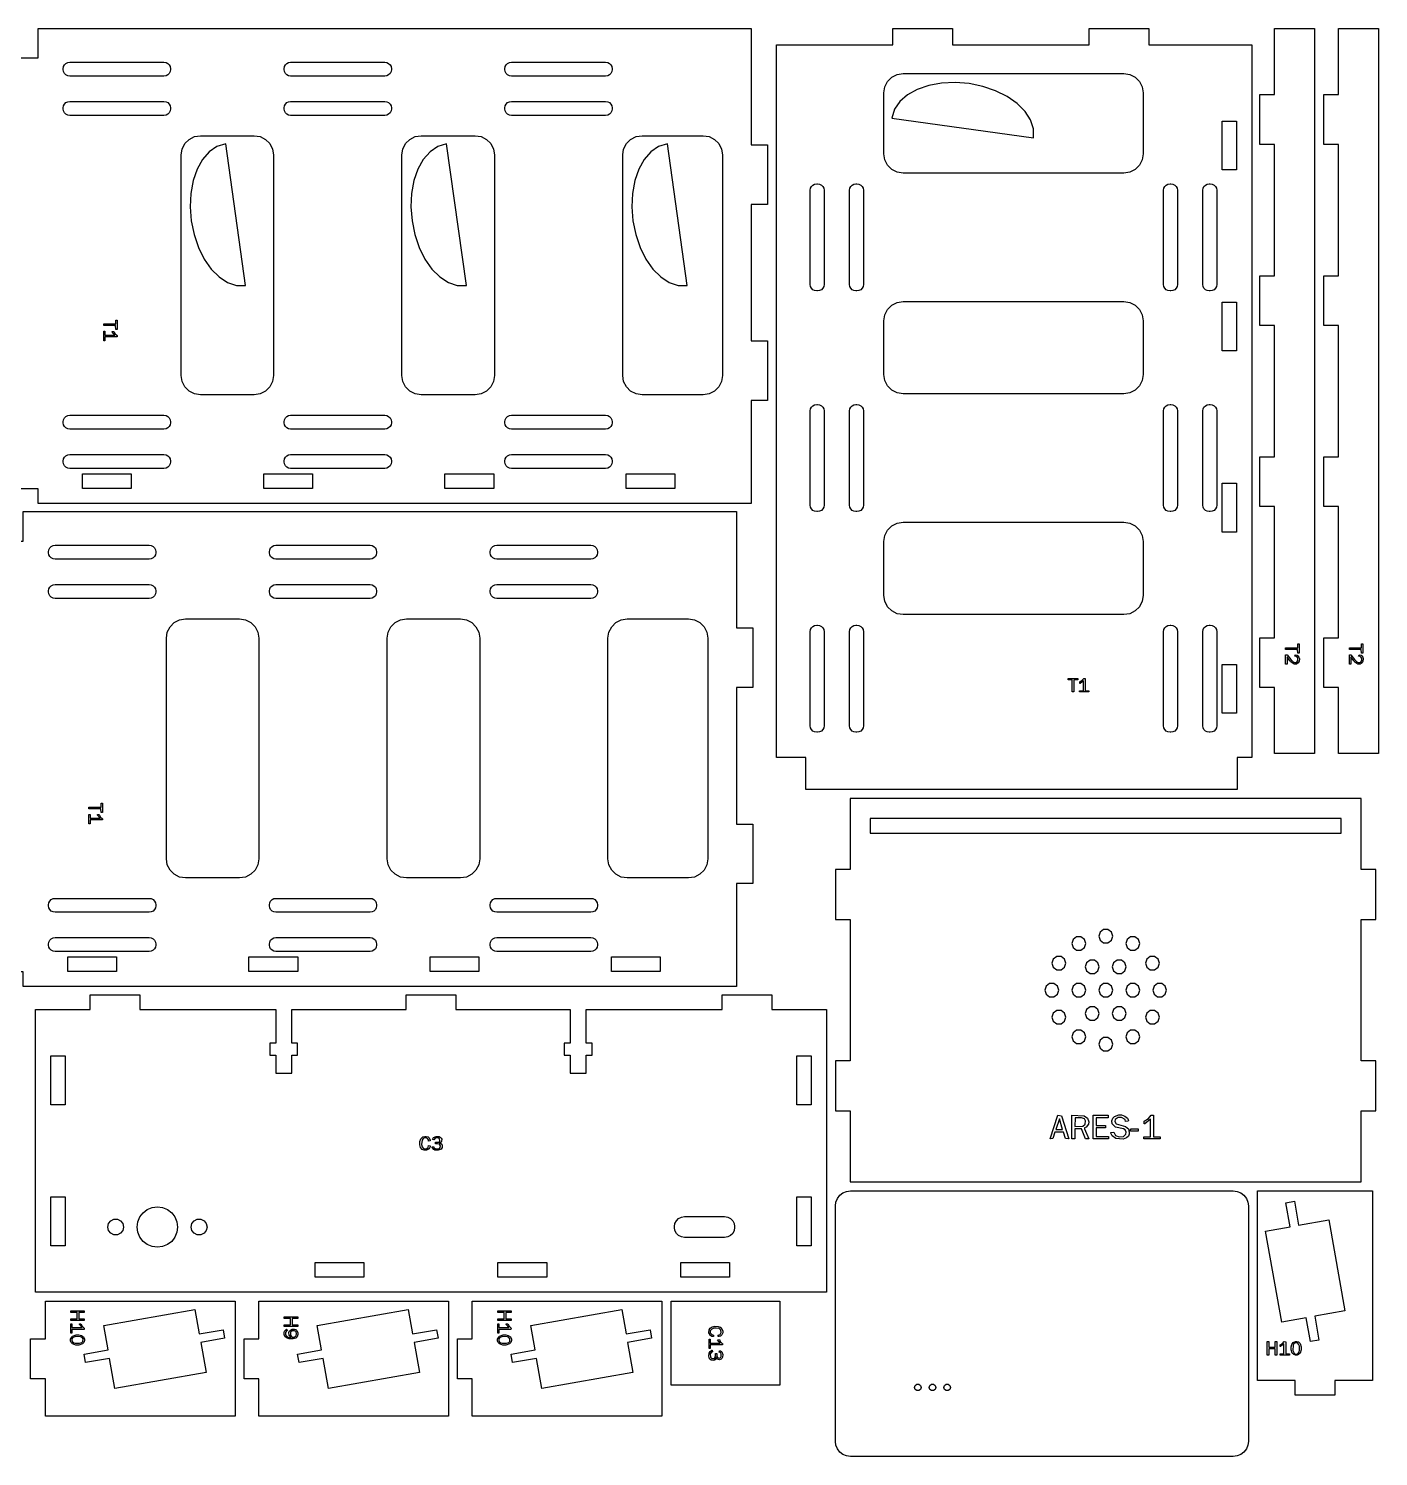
# Model space of a CAD drawing. Header units: millimetres. Extents: x 3 to 440, y 6 to 297.
# Drawn here: x 164.6 to 439.6, y 5.8 to 297 of the extents above; entities that cross this region are included whole.
import ezdxf

# ---------------------------------------------------------------- set-up
doc = ezdxf.new("R2010")
doc.units = ezdxf.units.MM
doc.layers.add('CUT', color=1, linetype='CONTINUOUS')
doc.layers.add('ENGRAVE', color=7, linetype='CONTINUOUS')

msp = doc.modelspace()

# ---------------------------------------------------------------- linework, layer by layer
at = {"layer": 'CUT'}
for points in [[(166.5, 200.15), (166.5, 203.15), (160, 203.15), (160, 291), (166.5, 291), (166.5, 297), (311.85, 297), (311.85, 273.3), (315.15, 273.3), (315.15, 261.15), (311.85, 261.15), (311.85, 233.3), (315.15, 233.3), (315.15, 221.15), (311.85, 221.15), (311.85, 200.15)], [(413.85, 148.35), (410.85, 148.35), (410.85, 141.85), (323, 141.85), (323, 148.35), (317, 148.35), (317, 293.7), (340.7, 293.7), (340.7, 297), (352.85, 297), (352.85, 293.7), (380.7, 293.7), (380.7, 297), (392.85, 297), (392.85, 293.7), (413.85, 293.7)], [(418.5, 149.15), (418.5, 162.612), (415.5, 162.612), (415.5, 172.762), (418.5, 172.762), (418.5, 199.537), (415.5, 199.537), (415.5, 209.688), (418.5, 209.688), (418.5, 236.462), (415.5, 236.462), (415.5, 246.613), (418.5, 246.613), (418.5, 273.387), (415.5, 273.387), (415.5, 283.537), (418.5, 283.537), (418.5, 297), (426.65, 297), (426.65, 149.15)], [(431.5, 149.15), (431.5, 162.612), (428.5, 162.612), (428.5, 172.762), (431.5, 172.762), (431.5, 199.537), (428.5, 199.537), (428.5, 209.688), (431.5, 209.688), (431.5, 236.462), (428.5, 236.462), (428.5, 246.613), (431.5, 246.613), (431.5, 273.387), (428.5, 273.387), (428.5, 283.537), (431.5, 283.537), (431.5, 297), (439.65, 297), (439.65, 149.15)], [(192.169, 290.15), (192.584, 290.084), (192.953, 289.896), (193.246, 289.603), (193.434, 289.234), (193.5, 288.819), (193.5, 288.631), (193.434, 288.216), (193.246, 287.847), (192.953, 287.554), (192.584, 287.366), (192.169, 287.3), (172.981, 287.3), (172.566, 287.366), (172.197, 287.554), (171.904, 287.847), (171.716, 288.216), (171.65, 288.631), (171.65, 288.819), (171.716, 289.234), (171.904, 289.603), (172.197, 289.896), (172.566, 290.084), (172.981, 290.15)], [(237.169, 290.15), (237.584, 290.084), (237.953, 289.896), (238.246, 289.603), (238.434, 289.234), (238.5, 288.819), (238.5, 288.631), (238.434, 288.216), (238.246, 287.847), (237.953, 287.554), (237.584, 287.366), (237.169, 287.3), (217.981, 287.3), (217.566, 287.366), (217.197, 287.554), (216.904, 287.847), (216.716, 288.216), (216.65, 288.631), (216.65, 288.819), (216.716, 289.234), (216.904, 289.603), (217.197, 289.896), (217.566, 290.084), (217.981, 290.15)], [(282.169, 290.15), (282.584, 290.084), (282.953, 289.896), (283.246, 289.603), (283.434, 289.234), (283.5, 288.819), (283.5, 288.631), (283.434, 288.216), (283.246, 287.847), (282.953, 287.554), (282.584, 287.366), (282.169, 287.3), (262.981, 287.3), (262.566, 287.366), (262.197, 287.554), (261.904, 287.847), (261.716, 288.216), (261.65, 288.631), (261.65, 288.819), (261.716, 289.234), (261.904, 289.603), (262.197, 289.896), (262.566, 290.084), (262.981, 290.15)], [(338.85, 283.919), (339.043, 285.138), (339.6, 286.232), (340.468, 287.1), (341.562, 287.657), (342.781, 287.85), (387.769, 287.85), (388.988, 287.657), (390.082, 287.1), (390.95, 286.232), (391.507, 285.138), (391.7, 283.919), (391.7, 271.431), (391.507, 270.212), (390.95, 269.118), (390.082, 268.25), (388.988, 267.693), (387.769, 267.5), (342.781, 267.5), (341.562, 267.693), (340.468, 268.25), (339.6, 269.118), (339.043, 270.212), (338.85, 271.431)], [(369.392, 274.695), (369.358, 276.57), (368.769, 278.375), (367.649, 280.115), (366.043, 281.725), (364.012, 283.145), (361.636, 284.322), (359.004, 285.21), (356.218, 285.777), (353.383, 286), (350.609, 285.872), (348, 285.396), (345.657, 284.59), (343.669, 283.485), (342.113, 282.121), (341.049, 280.548), (340.5, 278.756)], [(192.169, 282.15), (192.584, 282.084), (192.953, 281.896), (193.246, 281.603), (193.434, 281.234), (193.5, 280.819), (193.5, 280.631), (193.434, 280.216), (193.246, 279.847), (192.953, 279.554), (192.584, 279.366), (192.169, 279.3), (172.981, 279.3), (172.566, 279.366), (172.197, 279.554), (171.904, 279.847), (171.716, 280.216), (171.65, 280.631), (171.65, 280.819), (171.716, 281.234), (171.904, 281.603), (172.197, 281.896), (172.566, 282.084), (172.981, 282.15)], [(237.169, 282.15), (237.584, 282.084), (237.953, 281.896), (238.246, 281.603), (238.434, 281.234), (238.5, 280.819), (238.5, 280.631), (238.434, 280.216), (238.246, 279.847), (237.953, 279.554), (237.584, 279.366), (237.169, 279.3), (217.981, 279.3), (217.566, 279.366), (217.197, 279.554), (216.904, 279.847), (216.716, 280.216), (216.65, 280.631), (216.65, 280.819), (216.716, 281.234), (216.904, 281.603), (217.197, 281.896), (217.566, 282.084), (217.981, 282.15)], [(282.169, 282.15), (282.584, 282.084), (282.953, 281.896), (283.246, 281.603), (283.434, 281.234), (283.5, 280.819), (283.5, 280.631), (283.434, 280.216), (283.246, 279.847), (282.953, 279.554), (282.584, 279.366), (282.169, 279.3), (262.981, 279.3), (262.566, 279.366), (262.197, 279.554), (261.904, 279.847), (261.716, 280.216), (261.65, 280.631), (261.65, 280.819), (261.716, 281.234), (261.904, 281.603), (262.197, 281.896), (262.566, 282.084), (262.981, 282.15)], [(410.75, 268.188), (407.8, 268.188), (407.8, 278.137), (410.75, 278.137)], [(210.569, 275.15), (211.788, 274.957), (212.882, 274.4), (213.75, 273.532), (214.307, 272.438), (214.5, 271.219), (214.5, 226.231), (214.307, 225.012), (213.75, 223.918), (212.882, 223.05), (211.788, 222.493), (210.569, 222.3), (199.581, 222.3), (198.362, 222.493), (197.268, 223.05), (196.4, 223.918), (195.843, 225.012), (195.65, 226.231), (195.65, 271.219), (195.843, 272.438), (196.4, 273.532), (197.268, 274.4), (198.362, 274.957), (199.581, 275.15)], [(255.569, 275.15), (256.788, 274.957), (257.882, 274.4), (258.75, 273.532), (259.307, 272.438), (259.5, 271.219), (259.5, 226.231), (259.307, 225.012), (258.75, 223.918), (257.882, 223.05), (256.788, 222.493), (255.569, 222.3), (244.581, 222.3), (243.362, 222.493), (242.268, 223.05), (241.4, 223.918), (240.843, 225.012), (240.65, 226.231), (240.65, 271.219), (240.843, 272.438), (241.4, 273.532), (242.268, 274.4), (243.362, 274.957), (244.581, 275.15)], [(302.069, 275.15), (303.288, 274.957), (304.382, 274.4), (305.25, 273.532), (305.807, 272.438), (306, 271.219), (306, 226.231), (305.807, 225.012), (305.25, 223.918), (304.382, 223.05), (303.288, 222.493), (302.069, 222.3), (289.581, 222.3), (288.362, 222.493), (287.268, 223.05), (286.4, 223.918), (285.843, 225.012), (285.65, 226.231), (285.65, 271.219), (285.843, 272.438), (286.4, 273.532), (287.268, 274.4), (288.362, 274.957), (289.581, 275.15)], [(204.744, 273.5), (202.952, 272.951), (201.379, 271.887), (200.015, 270.331), (198.91, 268.343), (198.104, 266), (197.628, 263.391), (197.5, 260.617), (197.723, 257.782), (198.29, 254.996), (199.178, 252.364), (200.355, 249.988), (201.775, 247.957), (203.385, 246.351), (205.125, 245.231), (206.93, 244.642), (208.805, 244.608)], [(249.744, 273.5), (247.952, 272.951), (246.379, 271.887), (245.015, 270.331), (243.91, 268.343), (243.104, 266), (242.628, 263.391), (242.5, 260.617), (242.723, 257.782), (243.29, 254.996), (244.178, 252.364), (245.355, 249.988), (246.775, 247.957), (248.385, 246.351), (250.125, 245.231), (251.93, 244.642), (253.805, 244.608)], [(294.744, 273.5), (292.952, 272.951), (291.379, 271.887), (290.015, 270.331), (288.91, 268.343), (288.104, 266), (287.628, 263.391), (287.5, 260.617), (287.723, 257.782), (288.29, 254.996), (289.178, 252.364), (290.355, 249.988), (291.775, 247.957), (293.385, 246.351), (295.125, 245.231), (296.93, 244.642), (298.805, 244.608)], [(323.85, 264.019), (323.916, 264.434), (324.104, 264.803), (324.397, 265.096), (324.766, 265.284), (325.181, 265.35), (325.369, 265.35), (325.784, 265.284), (326.153, 265.096), (326.446, 264.803), (326.634, 264.434), (326.7, 264.019), (326.7, 244.831), (326.634, 244.416), (326.446, 244.047), (326.153, 243.754), (325.784, 243.566), (325.369, 243.5), (325.181, 243.5), (324.766, 243.566), (324.397, 243.754), (324.104, 244.047), (323.916, 244.416), (323.85, 244.831)], [(331.85, 264.019), (331.916, 264.434), (332.104, 264.803), (332.397, 265.096), (332.766, 265.284), (333.181, 265.35), (333.369, 265.35), (333.784, 265.284), (334.153, 265.096), (334.446, 264.803), (334.634, 264.434), (334.7, 264.019), (334.7, 244.831), (334.634, 244.416), (334.446, 244.047), (334.153, 243.754), (333.784, 243.566), (333.369, 243.5), (333.181, 243.5), (332.766, 243.566), (332.397, 243.754), (332.104, 244.047), (331.916, 244.416), (331.85, 244.831)], [(395.85, 264.019), (395.916, 264.434), (396.104, 264.803), (396.397, 265.096), (396.766, 265.284), (397.181, 265.35), (397.369, 265.35), (397.784, 265.284), (398.153, 265.096), (398.446, 264.803), (398.634, 264.434), (398.7, 264.019), (398.7, 244.831), (398.634, 244.416), (398.446, 244.047), (398.153, 243.754), (397.784, 243.566), (397.369, 243.5), (397.181, 243.5), (396.766, 243.566), (396.397, 243.754), (396.104, 244.047), (395.916, 244.416), (395.85, 244.831)], [(403.85, 264.019), (403.916, 264.434), (404.104, 264.803), (404.397, 265.096), (404.766, 265.284), (405.181, 265.35), (405.369, 265.35), (405.784, 265.284), (406.153, 265.096), (406.446, 264.803), (406.634, 264.434), (406.7, 264.019), (406.7, 244.831), (406.634, 244.416), (406.446, 244.047), (406.153, 243.754), (405.784, 243.566), (405.369, 243.5), (405.181, 243.5), (404.766, 243.566), (404.397, 243.754), (404.104, 244.047), (403.916, 244.416), (403.85, 244.831)], [(338.85, 237.419), (339.043, 238.638), (339.6, 239.732), (340.468, 240.6), (341.562, 241.157), (342.781, 241.35), (387.769, 241.35), (388.988, 241.157), (390.082, 240.6), (390.95, 239.732), (391.507, 238.638), (391.7, 237.419), (391.7, 226.431), (391.507, 225.212), (390.95, 224.118), (390.082, 223.25), (388.988, 222.693), (387.769, 222.5), (342.781, 222.5), (341.562, 222.693), (340.468, 223.25), (339.6, 224.118), (339.043, 225.212), (338.85, 226.431)], [(410.75, 231.262), (407.8, 231.262), (407.8, 241.213), (410.75, 241.213)], [(323.85, 219.019), (323.916, 219.434), (324.104, 219.803), (324.397, 220.096), (324.766, 220.284), (325.181, 220.35), (325.369, 220.35), (325.784, 220.284), (326.153, 220.096), (326.446, 219.803), (326.634, 219.434), (326.7, 219.019), (326.7, 199.831), (326.634, 199.416), (326.446, 199.047), (326.153, 198.754), (325.784, 198.566), (325.369, 198.5), (325.181, 198.5), (324.766, 198.566), (324.397, 198.754), (324.104, 199.047), (323.916, 199.416), (323.85, 199.831)], [(331.85, 219.019), (331.916, 219.434), (332.104, 219.803), (332.397, 220.096), (332.766, 220.284), (333.181, 220.35), (333.369, 220.35), (333.784, 220.284), (334.153, 220.096), (334.446, 219.803), (334.634, 219.434), (334.7, 219.019), (334.7, 199.831), (334.634, 199.416), (334.446, 199.047), (334.153, 198.754), (333.784, 198.566), (333.369, 198.5), (333.181, 198.5), (332.766, 198.566), (332.397, 198.754), (332.104, 199.047), (331.916, 199.416), (331.85, 199.831)], [(395.85, 219.019), (395.916, 219.434), (396.104, 219.803), (396.397, 220.096), (396.766, 220.284), (397.181, 220.35), (397.369, 220.35), (397.784, 220.284), (398.153, 220.096), (398.446, 219.803), (398.634, 219.434), (398.7, 219.019), (398.7, 199.831), (398.634, 199.416), (398.446, 199.047), (398.153, 198.754), (397.784, 198.566), (397.369, 198.5), (397.181, 198.5), (396.766, 198.566), (396.397, 198.754), (396.104, 199.047), (395.916, 199.416), (395.85, 199.831)], [(403.85, 219.019), (403.916, 219.434), (404.104, 219.803), (404.397, 220.096), (404.766, 220.284), (405.181, 220.35), (405.369, 220.35), (405.784, 220.284), (406.153, 220.096), (406.446, 219.803), (406.634, 219.434), (406.7, 219.019), (406.7, 199.831), (406.634, 199.416), (406.446, 199.047), (406.153, 198.754), (405.784, 198.566), (405.369, 198.5), (405.181, 198.5), (404.766, 198.566), (404.397, 198.754), (404.104, 199.047), (403.916, 199.416), (403.85, 199.831)], [(192.169, 218.15), (192.584, 218.084), (192.953, 217.896), (193.246, 217.603), (193.434, 217.234), (193.5, 216.819), (193.5, 216.631), (193.434, 216.216), (193.246, 215.847), (192.953, 215.554), (192.584, 215.366), (192.169, 215.3), (172.981, 215.3), (172.566, 215.366), (172.197, 215.554), (171.904, 215.847), (171.716, 216.216), (171.65, 216.631), (171.65, 216.819), (171.716, 217.234), (171.904, 217.603), (172.197, 217.896), (172.566, 218.084), (172.981, 218.15)], [(237.169, 218.15), (237.584, 218.084), (237.953, 217.896), (238.246, 217.603), (238.434, 217.234), (238.5, 216.819), (238.5, 216.631), (238.434, 216.216), (238.246, 215.847), (237.953, 215.554), (237.584, 215.366), (237.169, 215.3), (217.981, 215.3), (217.566, 215.366), (217.197, 215.554), (216.904, 215.847), (216.716, 216.216), (216.65, 216.631), (216.65, 216.819), (216.716, 217.234), (216.904, 217.603), (217.197, 217.896), (217.566, 218.084), (217.981, 218.15)], [(282.169, 218.15), (282.584, 218.084), (282.953, 217.896), (283.246, 217.603), (283.434, 217.234), (283.5, 216.819), (283.5, 216.631), (283.434, 216.216), (283.246, 215.847), (282.953, 215.554), (282.584, 215.366), (282.169, 215.3), (262.981, 215.3), (262.566, 215.366), (262.197, 215.554), (261.904, 215.847), (261.716, 216.216), (261.65, 216.631), (261.65, 216.819), (261.716, 217.234), (261.904, 217.603), (262.197, 217.896), (262.566, 218.084), (262.981, 218.15)], [(192.169, 210.15), (192.584, 210.084), (192.953, 209.896), (193.246, 209.603), (193.434, 209.234), (193.5, 208.819), (193.5, 208.631), (193.434, 208.216), (193.246, 207.847), (192.953, 207.554), (192.584, 207.366), (192.169, 207.3), (172.981, 207.3), (172.566, 207.366), (172.197, 207.554), (171.904, 207.847), (171.716, 208.216), (171.65, 208.631), (171.65, 208.819), (171.716, 209.234), (171.904, 209.603), (172.197, 209.896), (172.566, 210.084), (172.981, 210.15)], [(237.169, 210.15), (237.584, 210.084), (237.953, 209.896), (238.246, 209.603), (238.434, 209.234), (238.5, 208.819), (238.5, 208.631), (238.434, 208.216), (238.246, 207.847), (237.953, 207.554), (237.584, 207.366), (237.169, 207.3), (217.981, 207.3), (217.566, 207.366), (217.197, 207.554), (216.904, 207.847), (216.716, 208.216), (216.65, 208.631), (216.65, 208.819), (216.716, 209.234), (216.904, 209.603), (217.197, 209.896), (217.566, 210.084), (217.981, 210.15)], [(282.169, 210.15), (282.584, 210.084), (282.953, 209.896), (283.246, 209.603), (283.434, 209.234), (283.5, 208.819), (283.5, 208.631), (283.434, 208.216), (283.246, 207.847), (282.953, 207.554), (282.584, 207.366), (282.169, 207.3), (262.981, 207.3), (262.566, 207.366), (262.197, 207.554), (261.904, 207.847), (261.716, 208.216), (261.65, 208.631), (261.65, 208.819), (261.716, 209.234), (261.904, 209.603), (262.197, 209.896), (262.566, 210.084), (262.981, 210.15)], [(175.563, 203.25), (175.563, 206.2), (185.512, 206.2), (185.512, 203.25)], [(212.487, 203.25), (212.487, 206.2), (222.438, 206.2), (222.438, 203.25)], [(249.412, 203.25), (249.412, 206.2), (259.363, 206.2), (259.363, 203.25)], [(286.337, 203.25), (286.337, 206.2), (296.287, 206.2), (296.287, 203.25)], [(410.75, 194.337), (407.8, 194.337), (407.8, 204.287), (410.75, 204.287)], [(163.5, 101.65), (163.5, 104.65), (157, 104.65), (157, 192.5), (163.5, 192.5), (163.5, 198.5), (308.85, 198.5), (308.85, 174.8), (312.15, 174.8), (312.15, 162.65), (308.85, 162.65), (308.85, 134.8), (312.15, 134.8), (312.15, 122.65), (308.85, 122.65), (308.85, 101.65)], [(338.85, 192.419), (339.043, 193.638), (339.6, 194.732), (340.468, 195.6), (341.562, 196.157), (342.781, 196.35), (387.769, 196.35), (388.988, 196.157), (390.082, 195.6), (390.95, 194.732), (391.507, 193.638), (391.7, 192.419), (391.7, 181.431), (391.507, 180.212), (390.95, 179.118), (390.082, 178.25), (388.988, 177.693), (387.769, 177.5), (342.781, 177.5), (341.562, 177.693), (340.468, 178.25), (339.6, 179.118), (339.043, 180.212), (338.85, 181.431)], [(189.169, 191.65), (189.584, 191.584), (189.953, 191.396), (190.246, 191.103), (190.434, 190.734), (190.5, 190.319), (190.5, 190.131), (190.434, 189.716), (190.246, 189.347), (189.953, 189.054), (189.584, 188.866), (189.169, 188.8), (169.981, 188.8), (169.566, 188.866), (169.197, 189.054), (168.904, 189.347), (168.716, 189.716), (168.65, 190.131), (168.65, 190.319), (168.716, 190.734), (168.904, 191.103), (169.197, 191.396), (169.566, 191.584), (169.981, 191.65)], [(234.169, 191.65), (234.584, 191.584), (234.953, 191.396), (235.246, 191.103), (235.434, 190.734), (235.5, 190.319), (235.5, 190.131), (235.434, 189.716), (235.246, 189.347), (234.953, 189.054), (234.584, 188.866), (234.169, 188.8), (214.981, 188.8), (214.566, 188.866), (214.197, 189.054), (213.904, 189.347), (213.716, 189.716), (213.65, 190.131), (213.65, 190.319), (213.716, 190.734), (213.904, 191.103), (214.197, 191.396), (214.566, 191.584), (214.981, 191.65)], [(279.169, 191.65), (279.584, 191.584), (279.953, 191.396), (280.246, 191.103), (280.434, 190.734), (280.5, 190.319), (280.5, 190.131), (280.434, 189.716), (280.246, 189.347), (279.953, 189.054), (279.584, 188.866), (279.169, 188.8), (259.981, 188.8), (259.566, 188.866), (259.197, 189.054), (258.904, 189.347), (258.716, 189.716), (258.65, 190.131), (258.65, 190.319), (258.716, 190.734), (258.904, 191.103), (259.197, 191.396), (259.566, 191.584), (259.981, 191.65)], [(189.169, 183.65), (189.584, 183.584), (189.953, 183.396), (190.246, 183.103), (190.434, 182.734), (190.5, 182.319), (190.5, 182.131), (190.434, 181.716), (190.246, 181.347), (189.953, 181.054), (189.584, 180.866), (189.169, 180.8), (169.981, 180.8), (169.566, 180.866), (169.197, 181.054), (168.904, 181.347), (168.716, 181.716), (168.65, 182.131), (168.65, 182.319), (168.716, 182.734), (168.904, 183.103), (169.197, 183.396), (169.566, 183.584), (169.981, 183.65)], [(234.169, 183.65), (234.584, 183.584), (234.953, 183.396), (235.246, 183.103), (235.434, 182.734), (235.5, 182.319), (235.5, 182.131), (235.434, 181.716), (235.246, 181.347), (234.953, 181.054), (234.584, 180.866), (234.169, 180.8), (214.981, 180.8), (214.566, 180.866), (214.197, 181.054), (213.904, 181.347), (213.716, 181.716), (213.65, 182.131), (213.65, 182.319), (213.716, 182.734), (213.904, 183.103), (214.197, 183.396), (214.566, 183.584), (214.981, 183.65)], [(279.169, 183.65), (279.584, 183.584), (279.953, 183.396), (280.246, 183.103), (280.434, 182.734), (280.5, 182.319), (280.5, 182.131), (280.434, 181.716), (280.246, 181.347), (279.953, 181.054), (279.584, 180.866), (279.169, 180.8), (259.981, 180.8), (259.566, 180.866), (259.197, 181.054), (258.904, 181.347), (258.716, 181.716), (258.65, 182.131), (258.65, 182.319), (258.716, 182.734), (258.904, 183.103), (259.197, 183.396), (259.566, 183.584), (259.981, 183.65)], [(207.569, 176.65), (208.788, 176.457), (209.882, 175.9), (210.75, 175.032), (211.307, 173.938), (211.5, 172.719), (211.5, 127.731), (211.307, 126.512), (210.75, 125.418), (209.882, 124.55), (208.788, 123.993), (207.569, 123.8), (196.581, 123.8), (195.362, 123.993), (194.268, 124.55), (193.4, 125.418), (192.843, 126.512), (192.65, 127.731), (192.65, 172.719), (192.843, 173.938), (193.4, 175.032), (194.268, 175.9), (195.362, 176.457), (196.581, 176.65)], [(252.569, 176.65), (253.788, 176.457), (254.882, 175.9), (255.75, 175.032), (256.307, 173.938), (256.5, 172.719), (256.5, 127.731), (256.307, 126.512), (255.75, 125.418), (254.882, 124.55), (253.788, 123.993), (252.569, 123.8), (241.581, 123.8), (240.362, 123.993), (239.268, 124.55), (238.4, 125.418), (237.843, 126.512), (237.65, 127.731), (237.65, 172.719), (237.843, 173.938), (238.4, 175.032), (239.268, 175.9), (240.362, 176.457), (241.581, 176.65)], [(299.069, 176.65), (300.288, 176.457), (301.382, 175.9), (302.25, 175.032), (302.807, 173.938), (303, 172.719), (303, 127.731), (302.807, 126.512), (302.25, 125.418), (301.382, 124.55), (300.288, 123.993), (299.069, 123.8), (286.581, 123.8), (285.362, 123.993), (284.268, 124.55), (283.4, 125.418), (282.843, 126.512), (282.65, 127.731), (282.65, 172.719), (282.843, 173.938), (283.4, 175.032), (284.268, 175.9), (285.362, 176.457), (286.581, 176.65)], [(323.85, 174.019), (323.916, 174.434), (324.104, 174.803), (324.397, 175.096), (324.766, 175.284), (325.181, 175.35), (325.369, 175.35), (325.784, 175.284), (326.153, 175.096), (326.446, 174.803), (326.634, 174.434), (326.7, 174.019), (326.7, 154.831), (326.634, 154.416), (326.446, 154.047), (326.153, 153.754), (325.784, 153.566), (325.369, 153.5), (325.181, 153.5), (324.766, 153.566), (324.397, 153.754), (324.104, 154.047), (323.916, 154.416), (323.85, 154.831)], [(331.85, 174.019), (331.916, 174.434), (332.104, 174.803), (332.397, 175.096), (332.766, 175.284), (333.181, 175.35), (333.369, 175.35), (333.784, 175.284), (334.153, 175.096), (334.446, 174.803), (334.634, 174.434), (334.7, 174.019), (334.7, 154.831), (334.634, 154.416), (334.446, 154.047), (334.153, 153.754), (333.784, 153.566), (333.369, 153.5), (333.181, 153.5), (332.766, 153.566), (332.397, 153.754), (332.104, 154.047), (331.916, 154.416), (331.85, 154.831)], [(395.85, 174.019), (395.916, 174.434), (396.104, 174.803), (396.397, 175.096), (396.766, 175.284), (397.181, 175.35), (397.369, 175.35), (397.784, 175.284), (398.153, 175.096), (398.446, 174.803), (398.634, 174.434), (398.7, 174.019), (398.7, 154.831), (398.634, 154.416), (398.446, 154.047), (398.153, 153.754), (397.784, 153.566), (397.369, 153.5), (397.181, 153.5), (396.766, 153.566), (396.397, 153.754), (396.104, 154.047), (395.916, 154.416), (395.85, 154.831)], [(403.85, 174.019), (403.916, 174.434), (404.104, 174.803), (404.397, 175.096), (404.766, 175.284), (405.181, 175.35), (405.369, 175.35), (405.784, 175.284), (406.153, 175.096), (406.446, 174.803), (406.634, 174.434), (406.7, 174.019), (406.7, 154.831), (406.634, 154.416), (406.446, 154.047), (406.153, 153.754), (405.784, 153.566), (405.369, 153.5), (405.181, 153.5), (404.766, 153.566), (404.397, 153.754), (404.104, 154.047), (403.916, 154.416), (403.85, 154.831)], [(410.75, 157.412), (407.8, 157.412), (407.8, 167.362), (410.75, 167.362)], [(332, 61.85), (436.15, 61.85), (436.15, 76.35), (439.15, 76.35), (439.15, 86.5), (436.15, 86.5), (436.15, 115.35), (439.15, 115.35), (439.15, 125.5), (436.15, 125.5), (436.15, 140), (332, 140), (332, 125.5), (329, 125.5), (329, 115.35), (332, 115.35), (332, 86.5), (329, 86.5), (329, 76.35), (332, 76.35)], [(189.169, 119.65), (189.584, 119.584), (189.953, 119.396), (190.246, 119.103), (190.434, 118.734), (190.5, 118.319), (190.5, 118.131), (190.434, 117.716), (190.246, 117.347), (189.953, 117.054), (189.584, 116.866), (189.169, 116.8), (169.981, 116.8), (169.566, 116.866), (169.197, 117.054), (168.904, 117.347), (168.716, 117.716), (168.65, 118.131), (168.65, 118.319), (168.716, 118.734), (168.904, 119.103), (169.197, 119.396), (169.566, 119.584), (169.981, 119.65)], [(234.169, 119.65), (234.584, 119.584), (234.953, 119.396), (235.246, 119.103), (235.434, 118.734), (235.5, 118.319), (235.5, 118.131), (235.434, 117.716), (235.246, 117.347), (234.953, 117.054), (234.584, 116.866), (234.169, 116.8), (214.981, 116.8), (214.566, 116.866), (214.197, 117.054), (213.904, 117.347), (213.716, 117.716), (213.65, 118.131), (213.65, 118.319), (213.716, 118.734), (213.904, 119.103), (214.197, 119.396), (214.566, 119.584), (214.981, 119.65)], [(279.169, 119.65), (279.584, 119.584), (279.953, 119.396), (280.246, 119.103), (280.434, 118.734), (280.5, 118.319), (280.5, 118.131), (280.434, 117.716), (280.246, 117.347), (279.953, 117.054), (279.584, 116.866), (279.169, 116.8), (259.981, 116.8), (259.566, 116.866), (259.197, 117.054), (258.904, 117.347), (258.716, 117.716), (258.65, 118.131), (258.65, 118.319), (258.716, 118.734), (258.904, 119.103), (259.197, 119.396), (259.566, 119.584), (259.981, 119.65)], [(189.169, 111.65), (189.584, 111.584), (189.953, 111.396), (190.246, 111.103), (190.434, 110.734), (190.5, 110.319), (190.5, 110.131), (190.434, 109.716), (190.246, 109.347), (189.953, 109.054), (189.584, 108.866), (189.169, 108.8), (169.981, 108.8), (169.566, 108.866), (169.197, 109.054), (168.904, 109.347), (168.716, 109.716), (168.65, 110.131), (168.65, 110.319), (168.716, 110.734), (168.904, 111.103), (169.197, 111.396), (169.566, 111.584), (169.981, 111.65)], [(234.169, 111.65), (234.584, 111.584), (234.953, 111.396), (235.246, 111.103), (235.434, 110.734), (235.5, 110.319), (235.5, 110.131), (235.434, 109.716), (235.246, 109.347), (234.953, 109.054), (234.584, 108.866), (234.169, 108.8), (214.981, 108.8), (214.566, 108.866), (214.197, 109.054), (213.904, 109.347), (213.716, 109.716), (213.65, 110.131), (213.65, 110.319), (213.716, 110.734), (213.904, 111.103), (214.197, 111.396), (214.566, 111.584), (214.981, 111.65)], [(279.169, 111.65), (279.584, 111.584), (279.953, 111.396), (280.246, 111.103), (280.434, 110.734), (280.5, 110.319), (280.5, 110.131), (280.434, 109.716), (280.246, 109.347), (279.953, 109.054), (279.584, 108.866), (279.169, 108.8), (259.981, 108.8), (259.566, 108.866), (259.197, 109.054), (258.904, 109.347), (258.716, 109.716), (258.65, 110.131), (258.65, 110.319), (258.716, 110.734), (258.904, 111.103), (259.197, 111.396), (259.566, 111.584), (259.981, 111.65)], [(379.996, 110.451), (379.725, 111.287), (379.014, 111.803), (378.136, 111.803), (377.425, 111.287), (377.154, 110.451), (377.425, 109.616), (378.136, 109.1), (379.014, 109.1), (379.725, 109.616)], [(385.496, 111.925), (385.225, 112.76), (384.514, 113.277), (383.636, 113.277), (382.925, 112.76), (382.654, 111.925), (382.925, 111.09), (383.636, 110.573), (384.514, 110.573), (385.225, 111.09)], [(390.996, 110.451), (390.725, 111.287), (390.014, 111.803), (389.136, 111.803), (388.425, 111.287), (388.154, 110.451), (388.425, 109.616), (389.136, 109.1), (390.014, 109.1), (390.725, 109.616)], [(375.97, 106.425), (375.698, 107.26), (374.988, 107.777), (374.11, 107.777), (373.399, 107.26), (373.128, 106.425), (373.399, 105.59), (374.11, 105.073), (374.988, 105.073), (375.698, 105.59)], [(395.022, 106.425), (394.751, 107.26), (394.04, 107.777), (393.162, 107.777), (392.452, 107.26), (392.18, 106.425), (392.452, 105.59), (393.162, 105.073), (394.04, 105.073), (394.751, 105.59)], [(172.563, 104.75), (172.563, 107.7), (182.512, 107.7), (182.512, 104.75)], [(209.487, 104.75), (209.487, 107.7), (219.438, 107.7), (219.438, 104.75)], [(246.412, 104.75), (246.412, 107.7), (256.363, 107.7), (256.363, 104.75)], [(283.337, 104.75), (283.337, 107.7), (293.287, 107.7), (293.287, 104.75)], [(382.746, 105.688), (382.475, 106.523), (381.764, 107.04), (380.886, 107.04), (380.175, 106.523), (379.904, 105.688), (380.175, 104.853), (380.886, 104.337), (381.764, 104.337), (382.475, 104.853)], [(388.246, 105.688), (387.975, 106.523), (387.264, 107.04), (386.386, 107.04), (385.675, 106.523), (385.404, 105.688), (385.675, 104.853), (386.386, 104.337), (387.264, 104.337), (387.975, 104.853)], [(374.496, 100.925), (374.225, 101.76), (373.514, 102.277), (372.636, 102.277), (371.925, 101.76), (371.654, 100.925), (371.925, 100.09), (372.636, 99.573), (373.514, 99.573), (374.225, 100.09)], [(379.996, 100.925), (379.725, 101.76), (379.014, 102.277), (378.136, 102.277), (377.425, 101.76), (377.154, 100.925), (377.425, 100.09), (378.136, 99.573), (379.014, 99.573), (379.725, 100.09)], [(385.496, 100.925), (385.225, 101.76), (384.514, 102.277), (383.636, 102.277), (382.925, 101.76), (382.654, 100.925), (382.925, 100.09), (383.636, 99.573), (384.514, 99.573), (385.225, 100.09)], [(390.996, 100.925), (390.725, 101.76), (390.014, 102.277), (389.136, 102.277), (388.425, 101.76), (388.154, 100.925), (388.425, 100.09), (389.136, 99.573), (390.014, 99.573), (390.725, 100.09)], [(396.496, 100.925), (396.225, 101.76), (395.514, 102.277), (394.636, 102.277), (393.925, 101.76), (393.654, 100.925), (393.925, 100.09), (394.636, 99.573), (395.514, 99.573), (396.225, 100.09)], [(327.15, 39.325), (166, 39.325), (166, 97), (177.1, 97), (177.1, 100), (187.25, 100), (187.25, 97), (214.95, 97), (214.95, 90.15), (213.75, 90.15), (213.75, 87.7), (214.95, 87.7), (214.95, 84), (218.2, 84), (218.2, 87.7), (219.4, 87.7), (219.4, 90.15), (218.2, 90.15), (218.2, 97), (241.5, 97), (241.5, 100), (251.65, 100), (251.65, 97), (274.95, 97), (274.95, 90.15), (273.75, 90.15), (273.75, 87.7), (274.95, 87.7), (274.95, 84), (278.2, 84), (278.2, 87.7), (279.4, 87.7), (279.4, 90.15), (278.2, 90.15), (278.2, 97), (305.9, 97), (305.9, 100), (316.05, 100), (316.05, 97), (327.15, 97)], [(375.97, 95.425), (375.698, 96.26), (374.988, 96.777), (374.11, 96.777), (373.399, 96.26), (373.128, 95.425), (373.399, 94.59), (374.11, 94.073), (374.988, 94.073), (375.698, 94.59)], [(382.746, 96.162), (382.475, 96.997), (381.764, 97.513), (380.886, 97.513), (380.175, 96.997), (379.904, 96.162), (380.175, 95.327), (380.886, 94.81), (381.764, 94.81), (382.475, 95.327)], [(388.246, 96.162), (387.975, 96.997), (387.264, 97.513), (386.386, 97.513), (385.675, 96.997), (385.404, 96.162), (385.675, 95.327), (386.386, 94.81), (387.264, 94.81), (387.975, 95.327)], [(395.022, 95.425), (394.751, 96.26), (394.04, 96.777), (393.162, 96.777), (392.452, 96.26), (392.18, 95.425), (392.452, 94.59), (393.162, 94.073), (394.04, 94.073), (394.751, 94.59)], [(379.996, 91.399), (379.725, 92.234), (379.014, 92.75), (378.136, 92.75), (377.425, 92.234), (377.154, 91.399), (377.425, 90.563), (378.136, 90.047), (379.014, 90.047), (379.725, 90.563)], [(385.496, 89.925), (385.225, 90.76), (384.514, 91.277), (383.636, 91.277), (382.925, 90.76), (382.654, 89.925), (382.925, 89.09), (383.636, 88.573), (384.514, 88.573), (385.225, 89.09)], [(390.996, 91.399), (390.725, 92.234), (390.014, 92.75), (389.136, 92.75), (388.425, 92.234), (388.154, 91.399), (388.425, 90.563), (389.136, 90.047), (390.014, 90.047), (390.725, 90.563)], [(172.05, 77.569), (169.1, 77.569), (169.1, 87.519), (172.05, 87.519)], [(324.05, 77.569), (321.1, 77.569), (321.1, 87.519), (324.05, 87.519)], [(172.05, 48.806), (169.1, 48.806), (169.1, 58.756), (172.05, 58.756)], [(324.05, 48.806), (321.1, 48.806), (321.1, 58.756), (324.05, 58.756)], [(410.08, 5.85), (332.07, 5.85), (331.279, 5.954), (330.537, 6.261), (329.9, 6.75), (329.411, 7.387), (329.104, 8.129), (329, 8.92), (329, 56.93), (329.104, 57.721), (329.411, 58.463), (329.9, 59.1), (330.537, 59.589), (331.279, 59.896), (332.07, 60), (410.08, 60), (410.871, 59.896), (411.613, 59.589), (412.25, 59.1), (412.739, 58.463), (413.046, 57.721), (413.15, 56.93), (413.15, 8.92), (413.046, 8.129), (412.739, 7.387), (412.25, 6.75), (411.613, 6.261), (410.871, 5.954)], [(438.45, 21.35), (430.8, 21.35), (430.8, 18.35), (422.65, 18.35), (422.65, 21.35), (415, 21.35), (415, 60), (438.45, 60)], [(186.701, 52.625), (186.841, 53.692), (187.253, 54.687), (187.909, 55.541), (188.763, 56.197), (189.758, 56.609), (190.825, 56.749), (191.892, 56.609), (192.887, 56.197), (193.741, 55.541), (194.397, 54.687), (194.809, 53.692), (194.949, 52.625), (194.809, 51.558), (194.397, 50.563), (193.741, 49.709), (192.887, 49.053), (191.892, 48.641), (190.825, 48.501), (189.758, 48.641), (188.763, 49.053), (187.909, 49.709), (187.253, 50.563), (186.841, 51.558)], [(427.521, 29.559), (425.797, 29.255), (424.938, 34.13), (419.937, 33.248), (416.664, 51.812), (421.665, 52.694), (420.805, 57.569), (422.528, 57.872), (423.388, 52.998), (429.543, 54.083), (432.816, 35.519), (426.661, 34.434)], [(180.702, 52.625), (180.863, 53.329), (181.313, 53.894), (181.964, 54.207), (182.686, 54.207), (183.337, 53.894), (183.787, 53.329), (183.948, 52.625), (183.787, 51.921), (183.337, 51.356), (182.686, 51.043), (181.964, 51.043), (181.313, 51.356), (180.863, 51.921)], [(197.702, 52.625), (197.863, 53.329), (198.313, 53.894), (198.964, 54.207), (199.686, 54.207), (200.337, 53.894), (200.787, 53.329), (200.948, 52.625), (200.787, 51.921), (200.337, 51.356), (199.686, 51.043), (198.964, 51.043), (198.313, 51.356), (197.863, 51.921)], [(296.2, 52.719), (296.3, 53.35), (296.587, 53.915), (297.035, 54.363), (297.6, 54.65), (298.231, 54.75), (306.419, 54.75), (307.05, 54.65), (307.615, 54.363), (308.063, 53.915), (308.35, 53.35), (308.45, 52.719), (308.45, 52.531), (308.35, 51.9), (308.063, 51.335), (307.615, 50.887), (307.05, 50.6), (306.419, 50.5), (298.231, 50.5), (297.6, 50.6), (297.035, 50.887), (296.587, 51.335), (296.3, 51.9), (296.2, 52.531)], [(232.925, 42.425), (222.975, 42.425), (222.975, 45.375), (232.925, 45.375)], [(270.175, 42.425), (260.225, 42.425), (260.225, 45.375), (270.175, 45.375)], [(307.425, 42.425), (297.475, 42.425), (297.475, 45.375), (307.425, 45.375)], [(168, 14.05), (168, 21.7), (165, 21.7), (165, 29.85), (168, 29.85), (168, 37.5), (206.65, 37.5), (206.65, 14.05)], [(176.209, 24.979), (175.905, 26.703), (180.78, 27.562), (179.898, 32.563), (198.462, 35.836), (199.344, 30.835), (204.219, 31.695), (204.522, 29.972), (199.648, 29.112), (200.733, 22.957), (182.169, 19.684), (181.084, 25.839)], [(211.5, 14.05), (211.5, 21.7), (208.5, 21.7), (208.5, 29.85), (211.5, 29.85), (211.5, 37.5), (250.15, 37.5), (250.15, 14.05)], [(219.709, 24.979), (219.405, 26.703), (224.28, 27.562), (223.398, 32.563), (241.962, 35.836), (242.844, 30.835), (247.719, 31.695), (248.022, 29.972), (243.148, 29.112), (244.233, 22.957), (225.669, 19.684), (224.584, 25.839)], [(255, 14.05), (255, 21.7), (252, 21.7), (252, 29.85), (255, 29.85), (255, 37.5), (293.65, 37.5), (293.65, 14.05)], [(263.209, 24.979), (262.905, 26.703), (267.78, 27.562), (266.898, 32.563), (285.462, 35.836), (286.344, 30.835), (291.219, 31.695), (291.522, 29.972), (286.648, 29.112), (287.733, 22.957), (269.169, 19.684), (268.084, 25.839)], [(295.5, 20.35), (295.5, 37.5), (317.65, 37.5), (317.65, 20.35)], [(345.104, 19.925), (345.232, 20.319), (345.568, 20.563), (345.982, 20.563), (346.318, 20.319), (346.446, 19.925), (346.318, 19.531), (345.982, 19.287), (345.568, 19.287), (345.232, 19.531)], [(348.104, 19.925), (348.232, 20.319), (348.568, 20.563), (348.982, 20.563), (349.318, 20.319), (349.446, 19.925), (349.318, 19.531), (348.982, 19.287), (348.568, 19.287), (348.232, 19.531)], [(351.104, 19.925), (351.232, 20.319), (351.568, 20.563), (351.982, 20.563), (352.318, 20.319), (352.446, 19.925), (352.318, 19.531), (351.982, 19.287), (351.568, 19.287), (351.232, 19.531)]]:
    msp.add_lwpolyline(points, close=True, dxfattribs=at)
at = {"layer": 'ENGRAVE'}
for points in [[(182.628, 237.555), (182.628, 235.639), (182.336, 235.639), (182.295, 236.43), (179.878, 236.43), (179.878, 236.764), (182.336, 236.764), (182.336, 237.555)], [(182.628, 234.389), (182.628, 234.139), (180.128, 234.139), (180.128, 233.347), (179.878, 233.347), (179.878, 235.264), (180.128, 235.264), (180.128, 234.472), (182.17, 234.472), (181.628, 235.139), (181.628, 235.222), (181.961, 235.222), (182.253, 234.722)], [(423.492, 171.533), (423.492, 169.616), (423.2, 169.616), (423.158, 170.408), (420.742, 170.408), (420.742, 170.741), (423.2, 170.741), (423.2, 171.533)], [(423.533, 168.491), (423.492, 167.991), (423.325, 167.658), (422.95, 167.408), (422.45, 167.408), (421.867, 167.783), (421.867, 167.866), (421.617, 168.074), (421.033, 168.866), (421.033, 167.408), (420.742, 167.366), (420.742, 169.324), (421.033, 169.324), (421.783, 168.324), (422.242, 167.866), (422.533, 167.741), (422.867, 167.741), (423.033, 167.824), (423.242, 168.158), (423.242, 168.574), (423.158, 168.741), (422.908, 168.949), (422.617, 169.033), (422.7, 169.324), (423.117, 169.199), (423.45, 168.824)], [(436.492, 171.533), (436.492, 169.616), (436.2, 169.616), (436.158, 170.408), (433.742, 170.408), (433.742, 170.741), (436.2, 170.741), (436.2, 171.533)], [(436.533, 168.491), (436.492, 167.991), (436.325, 167.658), (435.95, 167.408), (435.45, 167.408), (434.867, 167.783), (434.867, 167.866), (434.617, 168.074), (434.033, 168.866), (434.033, 167.408), (433.742, 167.366), (433.742, 169.324), (434.033, 169.324), (434.783, 168.324), (435.242, 167.866), (435.533, 167.741), (435.867, 167.741), (436.033, 167.824), (436.242, 168.158), (436.242, 168.574), (436.158, 168.741), (435.908, 168.949), (435.617, 169.033), (435.7, 169.324), (436.117, 169.199), (436.45, 168.824)], [(376.445, 164.478), (378.361, 164.478), (378.361, 164.186), (377.57, 164.145), (377.57, 161.728), (377.236, 161.728), (377.236, 164.186), (376.445, 164.186)], [(379.611, 164.478), (379.861, 164.478), (379.861, 161.978), (380.653, 161.978), (380.653, 161.728), (378.736, 161.728), (378.736, 161.978), (379.528, 161.978), (379.528, 164.02), (378.861, 163.478), (378.778, 163.478), (378.778, 163.811), (379.278, 164.103)], [(179.628, 139.055), (179.628, 137.139), (179.336, 137.139), (179.295, 137.93), (176.878, 137.93), (176.878, 138.264), (179.336, 138.264), (179.336, 139.055)], [(179.628, 135.889), (179.628, 135.639), (177.128, 135.639), (177.128, 134.847), (176.878, 134.847), (176.878, 136.764), (177.128, 136.764), (177.128, 135.972), (179.17, 135.972), (178.628, 136.639), (178.628, 136.722), (178.961, 136.722), (179.253, 136.222)], [(336.075, 132.925), (432.075, 132.925), (432.075, 135.925), (336.075, 135.925)], [(374.341, 75.404), (375.07, 75.331), (376.528, 70.592), (375.872, 70.665), (375.507, 71.977), (373.684, 71.977), (373.32, 70.665), (372.736, 70.592)], [(374.632, 74.675), (373.903, 72.488), (375.289, 72.488)], [(377.184, 75.404), (379.664, 75.331), (380.393, 74.821), (380.611, 74.092), (380.539, 73.581), (380.101, 72.998), (379.736, 72.852), (379.736, 72.633), (380.611, 70.592), (379.955, 70.592), (379.153, 72.633), (377.768, 72.633), (377.768, 70.592), (377.184, 70.592)], [(377.841, 74.894), (377.768, 73.144), (379.445, 73.217), (379.882, 73.581), (379.955, 74.31), (379.736, 74.675), (379.153, 74.894)], [(381.486, 75.404), (384.549, 75.404), (384.549, 74.894), (382.143, 74.894), (382.143, 73.363), (384.039, 73.363), (384.039, 72.852), (382.143, 72.852), (382.143, 71.102), (384.622, 71.102), (384.622, 70.592), (381.486, 70.592)], [(386.736, 75.477), (387.32, 75.477), (387.976, 75.258), (388.486, 74.821), (388.705, 74.383), (388.632, 74.238), (388.122, 74.165), (388.049, 74.529), (387.32, 74.967), (386.591, 74.967), (386.007, 74.529), (385.934, 74.165), (386.226, 73.654), (388.122, 73.144), (388.778, 72.56), (388.851, 71.54), (388.705, 71.175), (388.341, 70.81), (387.611, 70.519), (386.153, 70.665), (385.424, 71.248), (385.132, 71.758), (385.132, 71.904), (385.716, 71.977), (386.08, 71.321), (386.809, 71.029), (387.684, 71.102), (388.195, 71.54), (388.268, 71.977), (388.049, 72.415), (387.684, 72.633), (386.08, 72.998), (385.424, 73.654), (385.351, 74.31), (385.497, 74.821), (385.861, 75.185)], [(393.372, 75.404), (393.809, 75.404), (393.809, 71.029), (395.195, 71.029), (395.195, 70.592), (391.841, 70.592), (391.841, 71.029), (393.226, 71.029), (393.226, 74.602), (392.059, 73.654), (391.914, 73.654), (391.914, 74.238), (392.789, 74.748)], [(245.304, 71.121), (245.596, 71.121), (245.971, 70.996), (246.179, 70.829), (246.429, 70.371), (246.387, 70.204), (246.096, 70.162), (246.054, 70.412), (245.846, 70.704), (245.596, 70.829), (245.262, 70.829), (245.012, 70.704), (244.762, 70.329), (244.679, 69.454), (244.804, 68.996), (245.012, 68.704), (245.262, 68.579), (245.721, 68.621), (245.971, 68.829), (246.096, 69.246), (246.429, 69.204), (246.387, 68.954), (246.179, 68.579), (245.637, 68.287), (245.221, 68.287), (244.804, 68.454), (244.471, 68.871), (244.304, 69.412), (244.304, 70.037), (244.512, 70.621), (244.887, 70.996)], [(247.637, 71.121), (248.221, 71.079), (248.471, 70.954), (248.679, 70.746), (248.762, 70.537), (248.721, 70.121), (248.512, 69.871), (248.262, 69.746), (248.512, 69.704), (248.762, 69.496), (248.846, 69.329), (248.846, 68.871), (248.637, 68.537), (248.054, 68.287), (247.387, 68.329), (247.137, 68.454), (246.804, 68.829), (246.846, 68.996), (247.096, 69.037), (247.179, 68.829), (247.512, 68.579), (248.096, 68.579), (248.304, 68.662), (248.471, 68.871), (248.512, 69.204), (248.304, 69.496), (247.929, 69.621), (247.471, 69.621), (247.471, 69.912), (248.096, 69.912), (248.304, 70.037), (248.387, 70.204), (248.346, 70.621), (248.054, 70.829), (247.596, 70.829), (247.429, 70.746), (247.179, 70.412), (246.887, 70.454), (247.096, 70.871)], [(389.216, 72.633), (390.674, 72.633), (390.674, 72.196), (389.143, 72.196)], [(175.923, 35.525), (175.923, 35.192), (174.798, 35.192), (174.798, 33.9), (175.923, 33.9), (175.923, 33.567), (173.173, 33.567), (173.173, 33.9), (174.465, 33.9), (174.465, 35.192), (173.173, 35.192), (173.173, 35.525)], [(262.923, 35.525), (262.923, 35.192), (261.798, 35.192), (261.798, 33.9), (262.923, 33.9), (262.923, 33.567), (260.173, 33.567), (260.173, 33.9), (261.465, 33.9), (261.465, 35.192), (260.173, 35.192), (260.173, 35.525)], [(175.923, 32.025), (175.882, 31.734), (173.423, 31.734), (173.423, 30.984), (173.173, 30.984), (173.173, 32.9), (173.423, 32.9), (173.423, 32.109), (175.465, 32.109), (174.923, 32.775), (174.923, 32.859), (175.257, 32.859), (175.507, 32.4)], [(219.423, 34.317), (219.423, 33.984), (218.298, 33.984), (218.298, 32.692), (219.423, 32.692), (219.423, 32.359), (216.673, 32.359), (216.673, 32.692), (217.965, 32.692), (217.965, 33.984), (216.673, 33.984), (216.673, 34.317)], [(262.923, 32.025), (262.882, 31.734), (260.423, 31.734), (260.423, 30.984), (260.173, 30.984), (260.173, 32.9), (260.423, 32.9), (260.423, 32.109), (262.465, 32.109), (261.923, 32.775), (261.923, 32.859), (262.257, 32.859), (262.507, 32.4)], [(306.033, 31.404), (306.033, 31.071), (305.867, 30.654), (305.575, 30.404), (305.283, 30.279), (305.117, 30.279), (305.075, 30.571), (305.492, 30.738), (305.742, 31.113), (305.658, 31.613), (305.325, 31.904), (304.7, 32.029), (304.2, 31.988), (303.783, 31.821), (303.575, 31.613), (303.492, 31.446), (303.492, 31.071), (303.783, 30.696), (304.158, 30.571), (304.117, 30.279), (303.825, 30.321), (303.533, 30.488), (303.2, 31.029), (303.242, 31.654), (303.492, 32.029), (303.908, 32.279), (304.408, 32.404), (305.075, 32.363), (305.533, 32.196), (305.95, 31.738)], [(175.965, 29.775), (175.965, 29.484), (175.84, 29.109), (175.548, 28.817), (174.84, 28.567), (174.215, 28.567), (173.548, 28.817), (173.257, 29.109), (173.132, 29.442), (173.132, 29.775), (173.257, 30.109), (173.548, 30.4), (174.257, 30.65), (174.84, 30.65), (175.34, 30.525), (175.757, 30.234)], [(175.673, 29.817), (175.465, 30.109), (175.173, 30.234), (174.132, 30.275), (173.548, 30.025), (173.423, 29.859), (173.382, 29.567), (173.507, 29.234), (173.798, 29.025), (174.09, 28.942), (174.965, 28.942), (175.423, 29.109), (175.632, 29.317)], [(219.465, 31.067), (219.465, 30.692), (219.298, 30.234), (219.007, 29.984), (218.507, 29.817), (217.673, 29.817), (217.257, 29.942), (216.798, 30.317), (216.632, 30.734), (216.632, 31.15), (216.715, 31.4), (217.132, 31.775), (217.215, 31.734), (217.257, 31.484), (217.132, 31.442), (216.923, 31.15), (216.923, 30.65), (217.132, 30.359), (217.465, 30.192), (218.09, 30.109), (217.673, 30.567), (217.632, 31.15), (217.757, 31.442), (218.257, 31.817), (218.798, 31.817), (219.007, 31.734), (219.257, 31.525)], [(219.173, 30.942), (219.09, 31.234), (218.923, 31.4), (218.757, 31.484), (218.298, 31.484), (217.965, 31.192), (217.923, 30.609), (218.132, 30.317), (218.382, 30.192), (218.715, 30.192), (219.09, 30.442)], [(262.965, 29.775), (262.965, 29.484), (262.84, 29.109), (262.548, 28.817), (261.84, 28.567), (261.215, 28.567), (260.548, 28.817), (260.257, 29.109), (260.132, 29.442), (260.132, 29.775), (260.257, 30.109), (260.548, 30.4), (261.257, 30.65), (261.84, 30.65), (262.34, 30.525), (262.757, 30.234)], [(262.673, 29.817), (262.465, 30.109), (262.173, 30.234), (261.132, 30.275), (260.548, 30.025), (260.423, 29.859), (260.382, 29.567), (260.507, 29.234), (260.798, 29.025), (261.09, 28.942), (261.965, 28.942), (262.423, 29.109), (262.632, 29.317)], [(305.992, 28.904), (305.992, 28.613), (303.492, 28.613), (303.492, 27.863), (303.242, 27.863), (303.242, 29.779), (303.492, 29.779), (303.492, 28.946), (305.533, 28.946), (304.992, 29.654), (305.367, 29.696), (305.533, 29.321), (305.908, 28.904)], [(416.975, 29.273), (417.308, 29.273), (417.308, 28.148), (418.6, 28.148), (418.6, 29.273), (418.933, 29.273), (418.933, 26.523), (418.6, 26.523), (418.6, 27.815), (417.308, 27.815), (417.308, 26.523), (416.975, 26.523)], [(420.475, 29.273), (420.766, 29.232), (420.766, 26.773), (421.516, 26.773), (421.516, 26.523), (419.6, 26.523), (419.6, 26.773), (420.391, 26.773), (420.391, 28.815), (419.725, 28.273), (419.641, 28.273), (419.641, 28.607), (420.1, 28.857)], [(422.725, 29.315), (423.016, 29.315), (423.391, 29.19), (423.683, 28.898), (423.933, 28.19), (423.933, 27.565), (423.683, 26.898), (423.391, 26.607), (423.058, 26.482), (422.725, 26.482), (422.391, 26.607), (422.1, 26.898), (421.85, 27.607), (421.85, 28.19), (421.975, 28.69), (422.266, 29.107)], [(306.033, 26.654), (305.992, 26.071), (305.867, 25.821), (305.7, 25.654), (305.367, 25.529), (304.908, 25.654), (304.658, 26.071), (304.658, 25.904), (304.45, 25.571), (304.2, 25.446), (303.7, 25.488), (303.367, 25.779), (303.2, 26.279), (303.242, 26.904), (303.45, 27.279), (303.825, 27.529), (303.908, 27.488), (303.95, 27.196), (303.742, 27.113), (303.492, 26.779), (303.533, 26.071), (303.825, 25.821), (304.2, 25.821), (304.408, 25.988), (304.533, 26.363), (304.533, 26.863), (304.825, 26.821), (304.825, 26.238), (305.033, 25.946), (305.45, 25.904), (305.658, 26.071), (305.742, 26.238), (305.742, 26.696), (305.617, 26.946), (305.325, 27.113), (305.367, 27.404), (305.575, 27.363), (305.825, 27.154)], [(422.683, 29.023), (422.391, 28.815), (422.266, 28.523), (422.225, 27.482), (422.475, 26.898), (422.641, 26.773), (422.933, 26.732), (423.266, 26.857), (423.475, 27.148), (423.558, 27.44), (423.558, 28.315), (423.391, 28.773), (423.183, 28.982)]]:
    msp.add_lwpolyline(points, close=True, dxfattribs=at)

doc.saveas('drawing.dxf')
